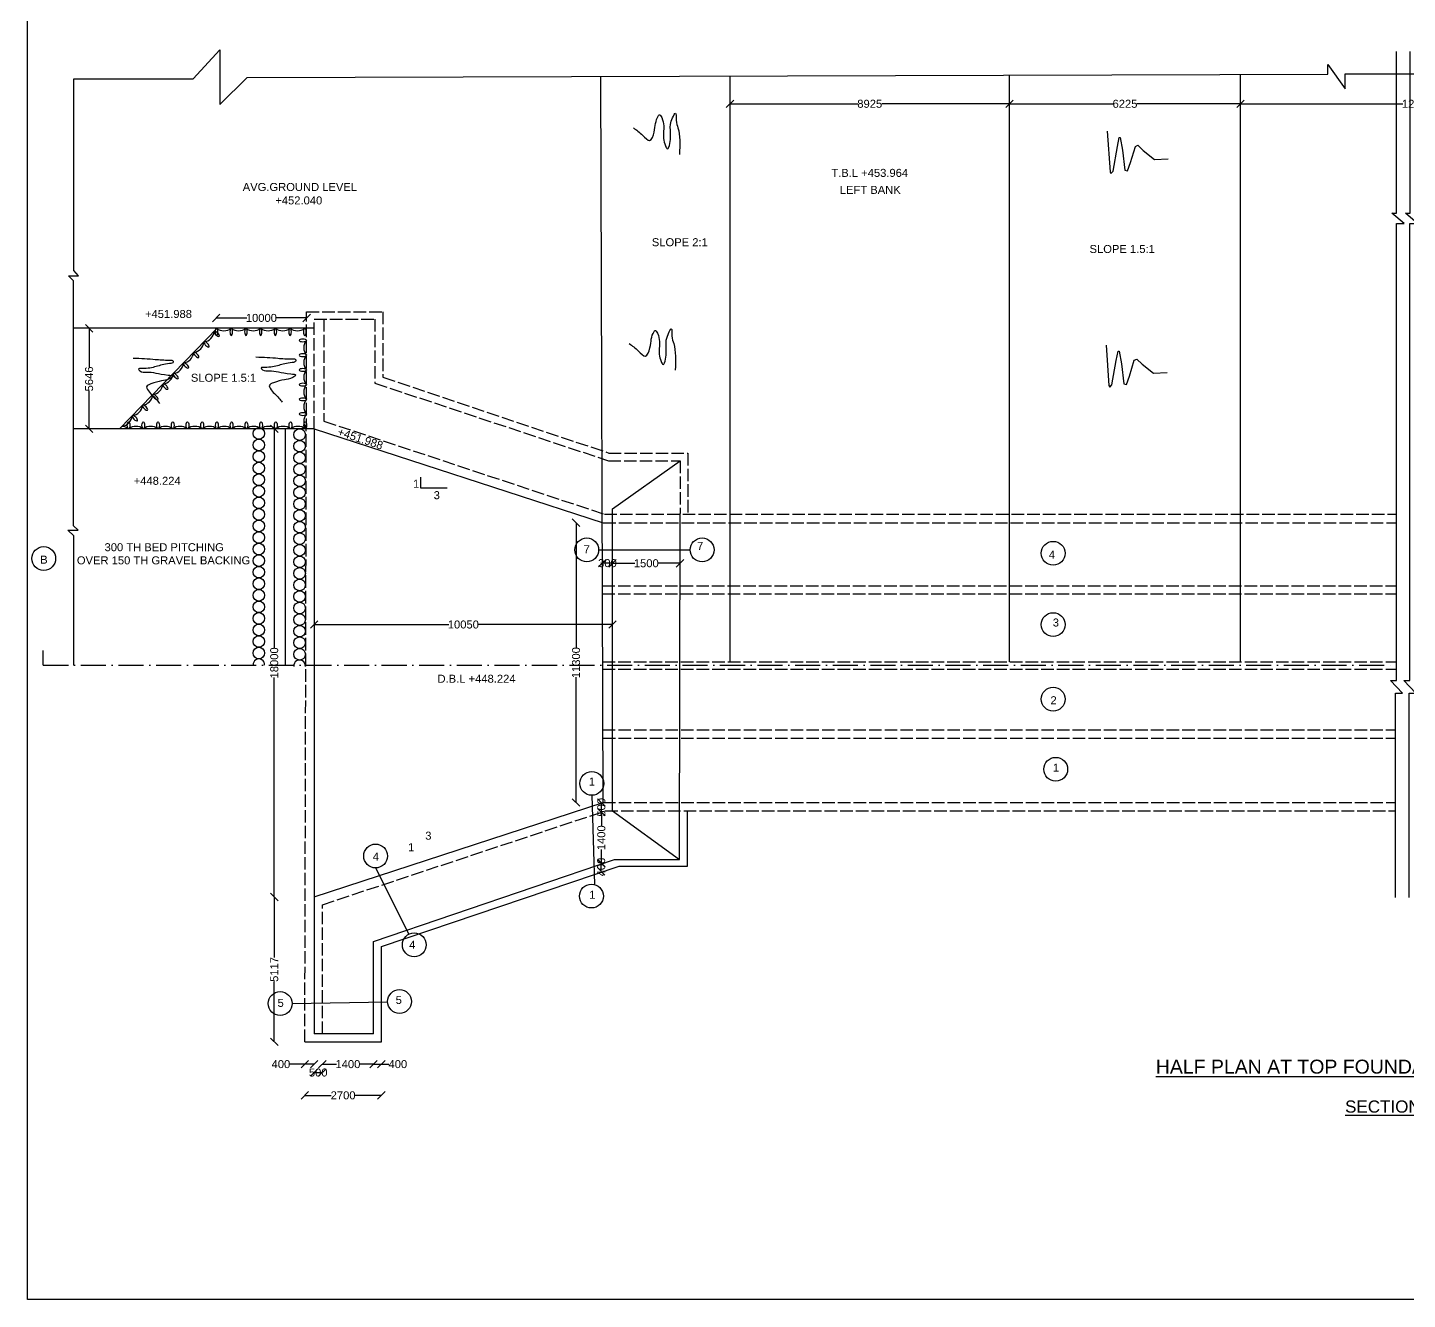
# Model space of a CAD drawing. Header units: millimetres. Extents: x 5124 to 2156454, y 2311 to 45652315.
# Drawn here: x 2051844 to 2091488, y 45588481 to 45625027 of the extents above; entities that cross this region are included whole.
import ezdxf

# ---------------------------------------------------------------- set-up
doc = ezdxf.new("R2010")
doc.units = ezdxf.units.MM
doc.header["$MEASUREMENT"] = 0
doc.linetypes.add('ACAD_ISO02W100', pattern=[15, 12, -3])
doc.linetypes.add('ACAD_ISO10W100', pattern=[18, 12, -3, 0, -3])
doc.layers.add('DRAWING', color=2, linetype='Continuous')
doc.layers.add('TEXT', color=7, linetype='Continuous')
doc.styles.get("Standard").update_dxf_attribs({"font": 'arial.ttf', "height": 230})
doc.dimstyles.get("Standard").update_dxf_attribs({"dimtxt": 230, "dimasz": 215, "dimexe": 0.18, "dimexo": 0.0625, "dimgap": 0.09, "dimtad": 0, "dimdec": 0, "dimzin": 0, "dimdsep": 46, "dimtxsty": 'Standard', "dimblk": 'OBLIQUE', "dimcen": 0.09, "dimse1": 1, "dimse2": 1, "dimadec": 0, "dimazin": 0, "dimtfac": 1, "dimtdec": 0, "dimtofl": 0, "dimtmove": 0, "dimatfit": 3, "dimldrblk": 'OBLIQUE', "dimfxl": 1, "dimtolj": 1, "dimtzin": 0, "dimarcsym": 0})

# ---------------------------------------------------------------- blocks, each defined once
blk = doc.blocks.new('_Oblique')
at = {"color": 0, "linetype": 'ByBlock', "lineweight": -2}
blk.add_line((-0.5, -0.5), (0.5, 0.5), dxfattribs=at)
blk = doc.blocks.new('*D74')
at = {"layer": 'Defpoints', "color": 0, "transparency": 16777216}
for p in [(2072026, 45622836), (2080054, 45622836), (2080054, 45622836)]:
    blk.add_point(p, dxfattribs=at)
at = {"layer": 'TEXT', "color": 0, "lineweight": -2, "transparency": 16777216}
for p, q in [((2072026, 45622836), (2075696, 45622836)), ((2080054, 45622836), (2076385, 45622836))]:
    blk.add_line(p, q, dxfattribs=at)
at = {"layer": 'TEXT', "color": 0, "lineweight": -2, "transparency": 16777216, "xscale": 215, "yscale": 215, "zscale": 215, "rotation": 180}
blk.add_blockref('_Oblique', (2072026, 45622836), dxfattribs=at)
at = {"layer": 'TEXT', "color": 0, "lineweight": -2, "transparency": 16777216, "xscale": 215, "yscale": 215, "zscale": 215}
blk.add_blockref('_Oblique', (2080054, 45622836), dxfattribs=at)
at = {"layer": 'TEXT', "color": 0, "transparency": 16777216, "insert": (2076040, 45622836), "char_height": 230, "attachment_point": 5}
blk.add_mtext('\\A1;8925', dxfattribs=at)
blk = doc.blocks.new('*D75')
at = {"layer": 'Defpoints', "color": 0, "transparency": 16777216}
for p in [(2080054, 45622836), (2086693, 45622836), (2086693, 45622836)]:
    blk.add_point(p, dxfattribs=at)
at = {"layer": 'TEXT', "color": 0, "lineweight": -2, "transparency": 16777216}
for p, q in [((2080054, 45622836), (2083028, 45622836)), ((2086693, 45622836), (2083718, 45622836))]:
    blk.add_line(p, q, dxfattribs=at)
at = {"layer": 'TEXT', "color": 0, "lineweight": -2, "transparency": 16777216, "xscale": 215, "yscale": 215, "zscale": 215, "rotation": 180}
blk.add_blockref('_Oblique', (2080054, 45622836), dxfattribs=at)
at = {"layer": 'TEXT', "color": 0, "lineweight": -2, "transparency": 16777216, "xscale": 215, "yscale": 215, "zscale": 215}
blk.add_blockref('_Oblique', (2086693, 45622836), dxfattribs=at)
at = {"layer": 'TEXT', "color": 0, "transparency": 16777216, "insert": (2083373, 45622836), "char_height": 230, "attachment_point": 5}
blk.add_mtext('\\A1;6225', dxfattribs=at)
blk = doc.blocks.new('*D76')
at = {"layer": 'Defpoints', "color": 0, "transparency": 16777216}
for p in [(2086693, 45622836), (2096862, 45622836), (2096862, 45622836)]:
    blk.add_point(p, dxfattribs=at)
at = {"layer": 'TEXT', "color": 0, "lineweight": -2, "transparency": 16777216}
for p, q in [((2086693, 45622836), (2091356, 45622836)), ((2096862, 45622836), (2092199, 45622836))]:
    blk.add_line(p, q, dxfattribs=at)
at = {"layer": 'TEXT', "color": 0, "lineweight": -2, "transparency": 16777216, "xscale": 215, "yscale": 215, "zscale": 215, "rotation": 180}
blk.add_blockref('_Oblique', (2086693, 45622836), dxfattribs=at)
at = {"layer": 'TEXT', "color": 0, "lineweight": -2, "transparency": 16777216, "xscale": 215, "yscale": 215, "zscale": 215}
blk.add_blockref('_Oblique', (2096862, 45622836), dxfattribs=at)
at = {"layer": 'TEXT', "color": 0, "transparency": 16777216, "insert": (2091777, 45622836), "char_height": 230, "attachment_point": 5}
blk.add_mtext('\\A1;12900', dxfattribs=at)
blk = doc.blocks.new('*D79')
at = {"layer": 'Defpoints', "color": 0, "transparency": 16777216}
for p in [(2053768, 45616386), (2053612, 45613496), (2054020, 45613496)]:
    blk.add_point(p, dxfattribs=at)
at = {"layer": 'TEXT', "color": 0, "lineweight": -2, "transparency": 16777216}
for p, q in [((2053612, 45616386), (2053612, 45615273)), ((2053612, 45613496), (2053612, 45614586))]:
    blk.add_line(p, q, dxfattribs=at)
at = {"layer": 'TEXT', "color": 0, "lineweight": -2, "transparency": 16777216, "xscale": 215, "yscale": 215, "zscale": 215}
for p, rotation in [((2053612, 45616386), 90), ((2053612, 45613496), 270)]:
    blk.add_blockref('_Oblique', p, dxfattribs=dict(at, rotation=rotation))
at = {"layer": 'TEXT', "color": 0, "transparency": 16777216, "insert": (2053612, 45614930), "char_height": 230, "attachment_point": 5, "rotation": 90}
blk.add_mtext('\\A1;5646', dxfattribs=at)
blk = doc.blocks.new('*D80')
at = {"layer": 'Defpoints', "color": 0, "transparency": 16777216}
for p in [(2059860, 45616683), (2057262, 45616383), (2059860, 45616377)]:
    blk.add_point(p, dxfattribs=at)
at = {"layer": 'TEXT', "color": 0, "lineweight": -2, "transparency": 16777216}
for p, q in [((2057262, 45616683), (2058139, 45616683)), ((2059860, 45616683), (2058983, 45616683))]:
    blk.add_line(p, q, dxfattribs=at)
at = {"layer": 'TEXT', "color": 0, "lineweight": -2, "transparency": 16777216, "xscale": 215, "yscale": 215, "zscale": 215, "rotation": 180}
blk.add_blockref('_Oblique', (2057262, 45616683), dxfattribs=at)
at = {"layer": 'TEXT', "color": 0, "lineweight": -2, "transparency": 16777216, "xscale": 215, "yscale": 215, "zscale": 215}
blk.add_blockref('_Oblique', (2059860, 45616683), dxfattribs=at)
at = {"layer": 'TEXT', "color": 0, "transparency": 16777216, "insert": (2058561, 45616683), "char_height": 230, "attachment_point": 5}
blk.add_mtext('\\A1;10000', dxfattribs=at)
blk = doc.blocks.new('*D81')
at = {"layer": 'Defpoints', "color": 0, "transparency": 16777216}
for p in [(2059243, 45613496), (2058931, 45600045), (2060077, 45600045)]:
    blk.add_point(p, dxfattribs=at)
at = {"layer": 'TEXT', "color": 0, "lineweight": -2, "transparency": 16777216}
for p, q in [((2058931, 45613496), (2058931, 45607192)), ((2058931, 45600045), (2058931, 45606349))]:
    blk.add_line(p, q, dxfattribs=at)
at = {"layer": 'TEXT', "color": 0, "lineweight": -2, "transparency": 16777216, "xscale": 215, "yscale": 215, "zscale": 215}
for p, rotation in [((2058931, 45613496), 90), ((2058931, 45600045), 270)]:
    blk.add_blockref('_Oblique', p, dxfattribs=dict(at, rotation=rotation))
at = {"layer": 'TEXT', "color": 0, "transparency": 16777216, "insert": (2058931, 45606771), "char_height": 230, "attachment_point": 5, "rotation": 90}
blk.add_mtext('\\A1;18000', dxfattribs=at)
blk = doc.blocks.new('*D82')
at = {"layer": 'Defpoints', "color": 0, "transparency": 16777216}
for p in [(2060077, 45600045), (2058931, 45595881), (2059810, 45595881)]:
    blk.add_point(p, dxfattribs=at)
at = {"layer": 'TEXT', "color": 0, "lineweight": -2, "transparency": 16777216}
for p, q in [((2058931, 45600045), (2058931, 45598306)), ((2058931, 45595881), (2058931, 45597619))]:
    blk.add_line(p, q, dxfattribs=at)
at = {"layer": 'TEXT', "color": 0, "lineweight": -2, "transparency": 16777216, "xscale": 215, "yscale": 215, "zscale": 215}
for p, rotation in [((2058931, 45600045), 90), ((2058931, 45595881), 270)]:
    blk.add_blockref('_Oblique', p, dxfattribs=dict(at, rotation=rotation))
at = {"layer": 'TEXT', "color": 0, "transparency": 16777216, "insert": (2058931, 45597963), "char_height": 230, "attachment_point": 5, "rotation": 90}
blk.add_mtext('\\A1;5117', dxfattribs=at)
blk = doc.blocks.new('*D83')
at = {"layer": 'Defpoints', "color": 0, "transparency": 16777216}
for p in [(2068384, 45610799), (2067602, 45602757), (2068384, 45602757)]:
    blk.add_point(p, dxfattribs=at)
at = {"layer": 'TEXT', "color": 0, "lineweight": -2, "transparency": 16777216}
for p, q in [((2067602, 45610799), (2067602, 45607200)), ((2067602, 45602757), (2067602, 45606357))]:
    blk.add_line(p, q, dxfattribs=at)
at = {"layer": 'TEXT', "color": 0, "lineweight": -2, "transparency": 16777216, "xscale": 215, "yscale": 215, "zscale": 215}
for p, rotation in [((2067602, 45610799), 90), ((2067602, 45602757), 270)]:
    blk.add_blockref('_Oblique', p, dxfattribs=dict(at, rotation=rotation))
at = {"layer": 'TEXT', "color": 0, "transparency": 16777216, "insert": (2067602, 45606778), "char_height": 230, "attachment_point": 5, "rotation": 90}
blk.add_mtext('\\A1;11300', dxfattribs=at)
blk = doc.blocks.new('*D84')
at = {"layer": 'Defpoints', "color": 0, "transparency": 16777216}
for p in [(2068651, 45609637), (2070589, 45609633), (2070589, 45609633)]:
    blk.add_point(p, dxfattribs=at)
at = {"layer": 'TEXT', "color": 0, "lineweight": -2, "transparency": 16777216}
for p, q in [((2068651, 45609633), (2069288, 45609633)), ((2070589, 45609633), (2069952, 45609633))]:
    blk.add_line(p, q, dxfattribs=at)
at = {"layer": 'TEXT', "color": 0, "lineweight": -2, "transparency": 16777216, "xscale": 215, "yscale": 215, "zscale": 215, "rotation": 180}
blk.add_blockref('_Oblique', (2068651, 45609633), dxfattribs=at)
at = {"layer": 'TEXT', "color": 0, "lineweight": -2, "transparency": 16777216, "xscale": 215, "yscale": 215, "zscale": 215}
blk.add_blockref('_Oblique', (2070589, 45609633), dxfattribs=at)
at = {"layer": 'TEXT', "color": 0, "transparency": 16777216, "insert": (2069620, 45609633), "char_height": 230, "attachment_point": 5}
blk.add_mtext('\\A1;1500', dxfattribs=at)
blk = doc.blocks.new('*D85')
at = {"layer": 'Defpoints', "color": 0, "transparency": 16777216}
for p in [(2068356, 45609637), (2068356, 45609632), (2068651, 45609633)]:
    blk.add_point(p, dxfattribs=at)
at = {"layer": 'TEXT', "color": 0, "lineweight": -2, "transparency": 16777216}
blk.add_line((2068651, 45609637), (2068356, 45609637), dxfattribs=at)
at = {"layer": 'TEXT', "color": 0, "lineweight": -2, "transparency": 16777216, "xscale": 215, "yscale": 215, "zscale": 215, "rotation": 180}
blk.add_blockref('_Oblique', (2068356, 45609637), dxfattribs=at)
at = {"layer": 'TEXT', "color": 0, "lineweight": -2, "transparency": 16777216, "xscale": 215, "yscale": 215, "zscale": 215}
blk.add_blockref('_Oblique', (2068651, 45609637), dxfattribs=at)
at = {"layer": 'TEXT', "color": 0, "transparency": 16777216, "insert": (2068503, 45609637), "char_height": 230, "attachment_point": 5}
blk.add_mtext('\\A1;300', dxfattribs=at)
blk = doc.blocks.new('*D130')
at = {"layer": 'Defpoints', "color": 0, "transparency": 16777216}
for p in [(2068651, 45607873), (2060077, 45607070), (2068651, 45607070)]:
    blk.add_point(p, dxfattribs=at)
at = {"layer": 'TEXT', "color": 0, "lineweight": -2, "transparency": 16777216}
for p, q in [((2060077, 45607873), (2063942, 45607873)), ((2068651, 45607873), (2064786, 45607873))]:
    blk.add_line(p, q, dxfattribs=at)
at = {"layer": 'TEXT', "color": 0, "lineweight": -2, "transparency": 16777216, "xscale": 215, "yscale": 215, "zscale": 215, "rotation": 180}
blk.add_blockref('_Oblique', (2060077, 45607873), dxfattribs=at)
at = {"layer": 'TEXT', "color": 0, "lineweight": -2, "transparency": 16777216, "xscale": 215, "yscale": 215, "zscale": 215}
blk.add_blockref('_Oblique', (2068651, 45607873), dxfattribs=at)
at = {"layer": 'TEXT', "color": 0, "transparency": 16777216, "insert": (2064364, 45607873), "char_height": 230, "attachment_point": 5}
blk.add_mtext('\\A1;10050', dxfattribs=at)
blk = doc.blocks.new('*D131')
at = {"layer": 'Defpoints', "color": 0, "transparency": 16777216}
for p in [(2068325, 45601026), (2068412, 45600783), (2068433, 45601026)]:
    blk.add_point(p, dxfattribs=at)
at = {"layer": 'TEXT', "color": 0, "lineweight": -2, "transparency": 16777216}
blk.add_line((2068325, 45600783), (2068325, 45601026), dxfattribs=at)
at = {"layer": 'TEXT', "color": 0, "lineweight": -2, "transparency": 16777216, "xscale": 215, "yscale": 215, "zscale": 215}
for p, rotation in [((2068325, 45601026), 90), ((2068325, 45600783), 270)]:
    blk.add_blockref('_Oblique', p, dxfattribs=dict(at, rotation=rotation))
at = {"layer": 'TEXT', "color": 0, "transparency": 16777216, "insert": (2068325, 45600905), "char_height": 230, "attachment_point": 5, "rotation": 90}
blk.add_mtext('\\A1;400', dxfattribs=at)
blk = doc.blocks.new('*D132')
at = {"layer": 'Defpoints', "color": 0, "transparency": 16777216}
for p in [(2068329, 45602484), (2068342, 45602484), (2068376, 45601007)]:
    blk.add_point(p, dxfattribs=at)
at = {"layer": 'TEXT', "color": 0, "lineweight": -2, "transparency": 16777216}
for p, q in [((2068329, 45602484), (2068329, 45602078)), ((2068329, 45601007), (2068329, 45601413))]:
    blk.add_line(p, q, dxfattribs=at)
at = {"layer": 'TEXT', "color": 0, "lineweight": -2, "transparency": 16777216, "xscale": 215, "yscale": 215, "zscale": 215}
for p, rotation in [((2068329, 45602484), 90), ((2068329, 45601007), 270)]:
    blk.add_blockref('_Oblique', p, dxfattribs=dict(at, rotation=rotation))
at = {"layer": 'TEXT', "color": 0, "transparency": 16777216, "insert": (2068329, 45601746), "char_height": 230, "attachment_point": 5, "rotation": 90}
blk.add_mtext('\\A1;1400', dxfattribs=at)
blk = doc.blocks.new('*D133')
at = {"layer": 'Defpoints', "color": 0, "transparency": 16777216}
for p in [(2068329, 45602757), (2068342, 45602757), (2068342, 45602484)]:
    blk.add_point(p, dxfattribs=at)
at = {"layer": 'TEXT', "color": 0, "lineweight": -2, "transparency": 16777216}
blk.add_line((2068329, 45602484), (2068329, 45602757), dxfattribs=at)
at = {"layer": 'TEXT', "color": 0, "lineweight": -2, "transparency": 16777216, "xscale": 215, "yscale": 215, "zscale": 215}
for p, rotation in [((2068329, 45602757), 90), ((2068329, 45602484), 270)]:
    blk.add_blockref('_Oblique', p, dxfattribs=dict(at, rotation=rotation))
at = {"layer": 'TEXT', "color": 0, "transparency": 16777216, "insert": (2068329, 45602621), "char_height": 230, "attachment_point": 5, "rotation": 90}
blk.add_mtext('\\A1;500', dxfattribs=at)
blk = doc.blocks.new('*D139')
at = {"layer": 'Defpoints', "color": 0, "transparency": 16777216}
for p in [(2059810, 45596116), (2060077, 45596111), (2060077, 45595241)]:
    blk.add_point(p, dxfattribs=at)
at = {"layer": 'TEXT', "color": 0, "lineweight": -2, "transparency": 16777216}
for p, q in [((2059810, 45595241), (2059380, 45595241)), ((2060077, 45595241), (2059810, 45595241))]:
    blk.add_line(p, q, dxfattribs=at)
at = {"layer": 'TEXT', "color": 0, "lineweight": -2, "transparency": 16777216, "xscale": 215, "yscale": 215, "zscale": 215, "rotation": 180}
blk.add_blockref('_Oblique', (2059810, 45595241), dxfattribs=at)
at = {"layer": 'TEXT', "color": 0, "lineweight": -2, "transparency": 16777216, "xscale": 215, "yscale": 215, "zscale": 215}
blk.add_blockref('_Oblique', (2060077, 45595241), dxfattribs=at)
at = {"layer": 'TEXT', "color": 0, "transparency": 16777216, "insert": (2059122, 45595241), "char_height": 230, "attachment_point": 5}
blk.add_mtext('\\A1;400', dxfattribs=at)
blk = doc.blocks.new('*D140')
at = {"layer": 'Defpoints', "color": 0, "transparency": 16777216}
for p in [(2060076, 45596111), (2060312, 45596111), (2060312, 45594999)]:
    blk.add_point(p, dxfattribs=at)
at = {"layer": 'TEXT', "color": 0, "lineweight": -2, "transparency": 16777216}
blk.add_line((2060076, 45594999), (2060312, 45594999), dxfattribs=at)
at = {"layer": 'TEXT', "color": 0, "lineweight": -2, "transparency": 16777216, "xscale": 215, "yscale": 215, "zscale": 215, "rotation": 180}
blk.add_blockref('_Oblique', (2060076, 45594999), dxfattribs=at)
at = {"layer": 'TEXT', "color": 0, "lineweight": -2, "transparency": 16777216, "xscale": 215, "yscale": 215, "zscale": 215}
blk.add_blockref('_Oblique', (2060312, 45594999), dxfattribs=at)
at = {"layer": 'TEXT', "color": 0, "transparency": 16777216, "insert": (2060194, 45594999), "char_height": 230, "attachment_point": 5}
blk.add_mtext('\\A1;500', dxfattribs=at)
blk = doc.blocks.new('*D141')
at = {"layer": 'Defpoints', "color": 0, "transparency": 16777216}
for p in [(2060312, 45596111), (2061782, 45596111), (2061782, 45595241)]:
    blk.add_point(p, dxfattribs=at)
at = {"layer": 'TEXT', "color": 0, "lineweight": -2, "transparency": 16777216}
for p, q in [((2060312, 45595241), (2060715, 45595241)), ((2061782, 45595241), (2061379, 45595241))]:
    blk.add_line(p, q, dxfattribs=at)
at = {"layer": 'TEXT', "color": 0, "lineweight": -2, "transparency": 16777216, "xscale": 215, "yscale": 215, "zscale": 215, "rotation": 180}
blk.add_blockref('_Oblique', (2060312, 45595241), dxfattribs=at)
at = {"layer": 'TEXT', "color": 0, "lineweight": -2, "transparency": 16777216, "xscale": 215, "yscale": 215, "zscale": 215}
blk.add_blockref('_Oblique', (2061782, 45595241), dxfattribs=at)
at = {"layer": 'TEXT', "color": 0, "transparency": 16777216, "insert": (2061047, 45595241), "char_height": 230, "attachment_point": 5}
blk.add_mtext('\\A1;1400', dxfattribs=at)
blk = doc.blocks.new('*D142')
at = {"layer": 'Defpoints', "color": 0, "transparency": 16777216}
for p in [(2061782, 45596111), (2062008, 45596111), (2062008, 45595241)]:
    blk.add_point(p, dxfattribs=at)
at = {"layer": 'TEXT', "color": 0, "lineweight": -2, "transparency": 16777216}
for p, q in [((2061782, 45595241), (2062008, 45595241)), ((2062008, 45595241), (2062223, 45595241))]:
    blk.add_line(p, q, dxfattribs=at)
at = {"layer": 'TEXT', "color": 0, "lineweight": -2, "transparency": 16777216, "xscale": 215, "yscale": 215, "zscale": 215, "rotation": 180}
blk.add_blockref('_Oblique', (2061782, 45595241), dxfattribs=at)
at = {"layer": 'TEXT', "color": 0, "lineweight": -2, "transparency": 16777216, "xscale": 215, "yscale": 215, "zscale": 215}
blk.add_blockref('_Oblique', (2062008, 45595241), dxfattribs=at)
at = {"layer": 'TEXT', "color": 0, "transparency": 16777216, "insert": (2062482, 45595241), "char_height": 230, "attachment_point": 5}
blk.add_mtext('\\A1;400', dxfattribs=at)
blk = doc.blocks.new('*D143')
at = {"layer": 'Defpoints', "color": 0, "transparency": 16777216}
for p in [(2059810, 45595881), (2062008, 45595881), (2062008, 45594344)]:
    blk.add_point(p, dxfattribs=at)
at = {"layer": 'TEXT', "color": 0, "lineweight": -2, "transparency": 16777216}
for p, q in [((2059810, 45594344), (2060564, 45594344)), ((2062008, 45594344), (2061254, 45594344))]:
    blk.add_line(p, q, dxfattribs=at)
at = {"layer": 'TEXT', "color": 0, "lineweight": -2, "transparency": 16777216, "xscale": 215, "yscale": 215, "zscale": 215, "rotation": 180}
blk.add_blockref('_Oblique', (2059810, 45594344), dxfattribs=at)
at = {"layer": 'TEXT', "color": 0, "lineweight": -2, "transparency": 16777216, "xscale": 215, "yscale": 215, "zscale": 215}
blk.add_blockref('_Oblique', (2062008, 45594344), dxfattribs=at)
at = {"layer": 'TEXT', "color": 0, "transparency": 16777216, "insert": (2060909, 45594344), "char_height": 230, "attachment_point": 5}
blk.add_mtext('\\A1;2700', dxfattribs=at)

msp = doc.modelspace()

# ---------------------------------------------------------------- linework, layer by layer
at = {"layer": 'DRAWING', "color": 0}
msp.add_lwpolyline([(2051844.1, 45652314.9), (2156276.1, 45652314.9), (2156276.1, 45588481), (2051844.1, 45588481)], close=True, dxfattribs=at)
for points in [[(2053170.2, 45606706), (2053170.2, 45610424.6), (2052997.5, 45610586.4), (2053298.9, 45610586.4), (2053161.4, 45610708.7), (2053161.4, 45617754.2), (2053015.5, 45617895.9), (2053304.6, 45617895.9), (2053173.4, 45618045.7), (2053173.4, 45623554.8), (2056601.6, 45623554.8), (2057365.6, 45624388.2), (2057365.6, 45622818.3), (2058156.4, 45623594.8), (2089202.7, 45623688), (2089202.7, 45623961.5), (2089701.1, 45623269.1), (2089701.1, 45623698.8), (2094594.3, 45623698.8)], [(2091149.5, 45600027.8), (2091149.5, 45605898.7), (2091344.6, 45605898.7), (2090997.2, 45606267.5), (2091170.9, 45606267.5), (2091170.9, 45619394), (2091392.3, 45619394), (2091044, 45619697.9), (2091176.3, 45619697.9), (2091176.3, 45624342.1)], [(2091537.9, 45600027.8), (2091537.9, 45605898.7), (2091733.1, 45605898.7), (2091385.7, 45606267.5), (2091559.4, 45606267.5), (2091559.4, 45619394), (2091780.7, 45619394), (2091432.5, 45619697.9), (2091564.7, 45619697.9), (2091564.7, 45624342.1)], [(2060077.4, 45600045.2), (2068376.3, 45602757.3), (2068313.7, 45623625.3)], [(2072025.9, 45606799.8), (2072025.9, 45623636.4)], [(2080054.3, 45606799.8), (2080054.3, 45623660.5)], [(2086692.6, 45606799.8), (2086692.6, 45623680.4)], [(2060077.4, 45616386.5), (2053161.4, 45616386.5)], [(2057293.3, 45616386.5), (2054487.1, 45613496.1)], [(2060077.4, 45613496.1), (2053161.4, 45613496.1)], [(2059243.2, 45613496.1), (2059243.2, 45606706)], [(2060077.4, 45613496.1), (2068384.1, 45610799.1)], [(2060077.4, 45613496.1), (2060077.4, 45606706)], [(2068650.9, 45611201.6), (2070592.3, 45612579.2)], [(2061781.9, 45596111.2), (2061781.9, 45598765.9), (2068705.5, 45601118.9), (2070570.4, 45601118.9), (2070592.3, 45611068.5)], [(2068650.9, 45602518.2), (2068650.9, 45611201.6)], [(2052294.8, 45606706), (2052294.8, 45607130.2)], [(2060077.4, 45606706), (2060077.4, 45596111.2)], [(2059809.7, 45595880.7), (2062008.3, 45595880.7), (2062008.3, 45598620.1), (2068843.6, 45600928.9), (2070802.3, 45600928.9), (2070802.3, 45602518.2)], [(2068650.9, 45602518.2), (2070570.4, 45601118.9)], [(2061781.9, 45596111.2), (2060077.4, 45596111.2)]]:
    msp.add_lwpolyline(points, dxfattribs=at)
at = {"layer": 'DRAWING', "color": 0, "linetype": 'ACAD_ISO02W100', "ltscale": 30}
for points in [[(2059809.7, 45595880.7), (2059860.7, 45616863.2), (2062054.8, 45616863.2), (2062054.8, 45614982.5), (2068540.8, 45612802.2), (2070810.9, 45612802.2), (2070810.9, 45611042.6)], [(2060077.4, 45613496.1), (2060077.4, 45616649), (2061823.6, 45616649), (2061823.6, 45614809), (2068532.2, 45612579.2), (2070592.3, 45612579.2), (2070592.3, 45611068.5)], [(2060354.7, 45616649), (2060354.7, 45613718.7), (2068417.3, 45611042.6), (2091170.9, 45611042.6)], [(2068384.1, 45610799.1), (2091170.9, 45610799.1)], [(2068357.7, 45608982.5), (2091170.9, 45608982.5)], [(2068358.3, 45608758.9), (2091170.9, 45608758.9)], [(2068364.2, 45606799.8), (2091170.9, 45606799.8)], [(2068364.8, 45606593.8), (2091170.9, 45606593.8)], [(2068370.1, 45604844.7), (2091149.5, 45604844.7)], [(2068370.8, 45604603.5), (2091149.5, 45604603.5)], [(2068376.3, 45602757.3), (2091149.5, 45602757.3)], [(2060312.3, 45596111.2), (2060312.3, 45599820.3), (2068443.9, 45602518.2), (2091149.5, 45602518.2)]]:
    msp.add_lwpolyline(points, dxfattribs=at)
at = {"layer": 'DRAWING', "color": 0, "linetype": 'ACAD_ISO10W100', "ltscale": 60}
msp.add_lwpolyline([(2052294.8, 45606706), (2091170.9, 45606706)], dxfattribs=at)
at = {"layer": 'DRAWING', "color": 0}
for centre in [(2058488.7, 45613364.7), (2059659.3, 45613330), (2058488.7, 45613032.6), (2059659.3, 45612997.8), (2058488.7, 45612700.4), (2059659.3, 45612665.7), (2058488.7, 45612368.2), (2058488.7, 45612036), (2059659.3, 45612333.5), (2058488.7, 45611703.9), (2059659.3, 45612001.3), (2059659.3, 45611669.1), (2058488.7, 45611371.7), (2059659.3, 45611337), (2058488.7, 45611039.5), (2059659.3, 45611004.8), (2058488.7, 45610707.3), (2059659.3, 45610672.6), (2058488.7, 45610375.2), (2059659.3, 45610340.4), (2058488.7, 45610043), (2058488.7, 45609710.8), (2059659.3, 45610008.3), (2059659.3, 45609676.1), (2058488.7, 45609378.6), (2059659.3, 45609343.9), (2058488.7, 45609046.5), (2059659.3, 45609011.7), (2058488.7, 45608714.3), (2059659.3, 45608679.6), (2058488.7, 45608382.1), (2059659.3, 45608347.4), (2058488.7, 45608049.9), (2058488.7, 45607717.8), (2059659.3, 45608015.2), (2059659.3, 45607683), (2058488.7, 45607385.6), (2059659.3, 45607350.9), (2058488.7, 45607053.4), (2059659.3, 45607018.7)]:
    msp.add_circle(centre, 166.1, dxfattribs=at)
for centre, radius, start, end in [((2056864.8, 45616335.5), 344.3, 277.8792, 353.67965), ((2057482.9, 45616658.1), 344.3, 232.09977, 307.90023), ((2057905.9, 45616658.1), 344.3, 232.09977, 307.90023), ((2058328.9, 45616658.1), 344.3, 232.09977, 307.90023), ((2058751.8, 45616658.1), 344.3, 232.09977, 307.90023), ((2059174.8, 45616658.1), 344.3, 232.09977, 307.90023), ((2059597.8, 45616658.1), 344.3, 232.09977, 307.90023), ((2056570.2, 45616032.1), 344.3, 277.8792, 353.67965), ((2060125.2, 45615825.3), 344.3, 142.09977, 217.90023), ((2055980, 45615425.6), 344.3, 277.8792, 353.67965), ((2056275.1, 45615728.8), 344.3, 277.8792, 353.67965), ((2060125.2, 45615402.3), 344.3, 142.09977, 217.90023), ((2055684.9, 45615122.4), 344.3, 277.8792, 353.67965), ((2060125.2, 45614979.3), 344.3, 142.09977, 217.90023), ((2055389.8, 45614819.1), 344.3, 277.8792, 353.67965), ((2060125.2, 45614556.3), 344.3, 142.09977, 217.90023), ((2054804.5, 45614213.3), 344.3, 277.8792, 353.67965), ((2055098.8, 45614516.5), 344.3, 277.8792, 353.67965), ((2060125.2, 45614133.4), 344.3, 142.09977, 217.90023), ((2054510.2, 45613910.2), 344.3, 277.8792, 353.67965), ((2060125.2, 45613710.4), 344.3, 142.09977, 217.90023), ((2054534.2, 45613224.4), 344.3, 52.09977, 86.22209), ((2054957.2, 45613224.4), 344.3, 52.09977, 127.90023), ((2055380.2, 45613224.4), 344.3, 52.09977, 127.90023), ((2055803.1, 45613224.4), 344.3, 52.09977, 127.90023), ((2056226.1, 45613224.4), 344.3, 52.09977, 127.90023), ((2056649.1, 45613224.4), 344.3, 52.09977, 127.90023), ((2057072.1, 45613224.4), 344.3, 52.09977, 127.90023), ((2057495.1, 45613224.4), 344.3, 52.09977, 127.90023), ((2057918.1, 45613224.4), 344.3, 52.09977, 127.90023), ((2058341, 45613224.4), 344.3, 52.09977, 127.90023), ((2058764, 45613224.4), 344.3, 52.09977, 127.90023), ((2059187, 45613224.4), 344.3, 52.09977, 127.90023), ((2059610, 45613224.4), 344.3, 52.09977, 127.90023), ((2058488.7, 45606721.2), 166.1, 354.74312, 185.25688), ((2059659.3, 45606686.5), 166.1, 354.74312, 185.25688)]:
    msp.add_arc(centre, radius, start, end, dxfattribs=at)
at = {"layer": 'DRAWING', "color": 0, "extrusion": (0, 0, -1)}
for centre, major_axis in [((2057279.9, 45616226.7), (-72.9, 70.9)), ((2057271.4, 45616284.8), (0, 101.7)), ((2057694.4, 45616284.8), (0, 101.7)), ((2058117.4, 45616284.8), (0, 101.7)), ((2058540.3, 45616284.8), (0, 101.7)), ((2058963.3, 45616284.8), (0, 101.7)), ((2059386.3, 45616284.8), (0, 101.7)), ((2059809.3, 45616284.8), (0, 101.7)), ((2056985.3, 45615923.3), (-72.9, 70.9)), ((2059751.9, 45616036.8), (101.7, 0)), ((2056395.1, 45615316.8), (-72.9, 70.9)), ((2056690.2, 45615620), (-72.9, 70.9)), ((2059751.9, 45615613.8), (101.7, 0)), ((2056100, 45615013.5), (-72.9, 70.9)), ((2059751.9, 45615190.8), (101.7, 0)), ((2055804.9, 45614710.3), (-72.9, 70.9)), ((2059751.9, 45614767.8), (101.7, 0)), ((2055219.5, 45614104.5), (-72.9, 70.9)), ((2055513.8, 45614407.7), (-72.9, 70.9)), ((2059751.9, 45614344.9), (101.7, 0)), ((2054925.2, 45613801.4), (-72.9, 70.9)), ((2059751.9, 45613921.9), (101.7, 0))]:
    msp.add_ellipse(centre, major_axis=major_axis, ratio=0.3730248, dxfattribs=at)
at = {"layer": 'DRAWING', "color": 0}
for centre in [(2054745.7, 45613597.8), (2055168.7, 45613597.8), (2055591.6, 45613597.8), (2056014.6, 45613597.8), (2056437.6, 45613597.8), (2056860.6, 45613597.8), (2057283.6, 45613597.8), (2057706.6, 45613597.8), (2058129.5, 45613597.8), (2058552.5, 45613597.8), (2058975.5, 45613597.8), (2059398.5, 45613597.8), (2059821.5, 45613597.8)]:
    msp.add_ellipse(centre, major_axis=(0, -101.7), ratio=0.3730248, dxfattribs=at)
at = {"layer": 'TEXT', "color": 0}
for points in [[(2082865.1, 45622046.1), (2082943.8, 45620879.5), (2082970.3, 45620837.8), (2083030.8, 45620899.5), (2083155.7, 45621606.8), (2083205.5, 45621871.9), (2083235.6, 45621865.9), (2083304.9, 45621502.9), (2083368.3, 45620928.1), (2083445.2, 45620908.5), (2083532.7, 45621148.1), (2083671.7, 45621607.2), (2083744.1, 45621643.3), (2083896.4, 45621497.2), (2084223.9, 45621237.6), (2084614.4, 45621258.7)], [(2082833.5, 45615904.4), (2082912.2, 45614737.8), (2082938.7, 45614696.1), (2082999.1, 45614757.7), (2083124.1, 45615465.1), (2083173.8, 45615730.2), (2083204, 45615724.2), (2083273.3, 45615361.1), (2083336.7, 45614786.4), (2083413.6, 45614766.8), (2083501.1, 45615006.3), (2083640.1, 45615465.5), (2083712.5, 45615501.6), (2083864.8, 45615355.5), (2084192.3, 45615095.9), (2084582.8, 45615117)], [(2063131.9, 45612105.4), (2063131.9, 45611800.5), (2063900.3, 45611800.5)], [(2068251.3, 45610017.7), (2070880.6, 45610017.7)], [(2068053.4, 45602966.6), (2068127.9, 45600402.5)], [(2061842.5, 45600879.8), (2062799.4, 45598975.4)], [(2059444, 45596981.5), (2062188.3, 45597035.1)]]:
    msp.add_lwpolyline(points, dxfattribs=at)
for centre in [(2067908.8, 45610017.7), (2071223.1, 45610017.7), (2081310.2, 45609920.5), (2052306.6, 45609769.4), (2081310.2, 45607870.3), (2081310.2, 45605729.4), (2081382.3, 45603713.5), (2068053.4, 45603309.2), (2061842.5, 45601222.3), (2068043.3, 45600070.6), (2062953.2, 45598669.4), (2059101.5, 45596981.5), (2062530.8, 45597041.8)]:
    msp.add_circle(centre, 342.5, dxfattribs=at)
for points in [[(2069252.4, 45622144.8), (2069517.7, 45621929.3), (2069716.1, 45621782.8), (2069845.5, 45622022), (2069970.6, 45622496), (2069992.2, 45622521.9), (2070063.4, 45622440), (2070115.2, 45622017.7), (2070169.1, 45621629.8), (2070227.3, 45621543.6), (2070296.3, 45621696.6), (2070376.1, 45622435.7), (2070460.6, 45622568.2), (2070480, 45622365.6), (2070529.7, 45622148.7), (2070575, 45621383.8)], [(2069129.7, 45615946.2), (2069395, 45615730.7), (2069593.4, 45615584.2), (2069722.8, 45615823.4), (2069847.9, 45616297.4), (2069869.5, 45616323.2), (2069940.6, 45616241.4), (2069992.4, 45615819), (2070046.3, 45615431.2), (2070104.5, 45615345), (2070173.6, 45615498), (2070253.4, 45616237.1), (2070337.9, 45616369.5), (2070357.2, 45616167), (2070406.9, 45615950.1), (2070452.2, 45615185.1)], [(2054876.9, 45615531.6), (2055512.8, 45615493.2), (2055927.6, 45615472.8), (2056026.1, 45615445.1), (2056029.7, 45615416.3), (2055919.1, 45615369.5), (2055538.1, 45615286.6), (2055120.9, 45615229), (2055030.8, 45615214.6), (2055071.6, 45615161.2), (2055251.9, 45615128.8), (2055878.2, 45615043.5), (2056022.5, 45615009.9), (2055935.9, 45614942.6), (2055695.5, 45614874.2), (2055384.1, 45614787), (2055262.7, 45614701.7), (2055286.7, 45614628.5), (2055540.5, 45614349.1), (2055631.8, 45614229)], [(2058402.2, 45615564.8), (2059038.2, 45615526.4), (2059452.9, 45615505.9), (2059551.5, 45615478.3), (2059555.1, 45615449.5), (2059444.5, 45615402.7), (2059063.4, 45615319.8), (2058646.2, 45615262.1), (2058556.1, 45615247.7), (2058596.9, 45615194.4), (2058777.3, 45615162), (2059403.6, 45615076.7), (2059547.9, 45615043.1), (2059461.3, 45614975.8), (2059220.9, 45614907.3), (2058909.5, 45614820.2), (2058788.1, 45614734.9), (2058812.1, 45614661.7), (2059065.8, 45614382.3), (2059157.2, 45614262.2)]]:
    msp.add_spline(points, degree=3, dxfattribs=at)

# ---------------------------------------------------------------- texts
for s, height, p in [('T.B.L +453.964', 230, (2074936.6, 45620736.5)), ('AVG.GROUND LEVEL', 230, (2058025.1, 45620331.5)), ('+452.040', 230, (2058961.2, 45619945.8)), ('LEFT BANK ', 230, (2075180.4, 45620249.4)), ('SLOPE 2:1', 230, (2069779.5, 45618744.2)), ('SLOPE 1.5:1', 230, (2082355.4, 45618550)), ('+451.988', 230, (2055217.3, 45616683.1)), ('SLOPE 1.5:1', 230, (2056535.9, 45614849.8)), ('+448.224', 230, (2054892.9, 45611888.5)), ('1', 230, (2062918.1, 45611804.5)), ('3', 230, (2063511.3, 45611475.4)), ('300 TH BED PITCHING ', 230, (2054055.1, 45609980.2)), ('7', 230, (2071080, 45610018.2)), ('B', 230, (2052205.8, 45609622.8)), ('OVER 150 TH GRAVEL BACKING ', 230, (2053259.6, 45609603)), ('7', 230, (2067817.7, 45609920.5)), ('4', 230, (2081185.4, 45609767.7)), ('3', 230, (2081298.4, 45607816.9)), ('D.B.L +448.224', 230, (2063621.4, 45606201)), ('2', 230, (2081232.7, 45605583)), ('1', 230, (2081304.3, 45603647.3)), ('1', 230, (2067967, 45603245.1)), ('3', 230, (2063268.9, 45601691.6)), ('1', 230, (2062775.1, 45601360.5)), ('4', 230, (2061763.8, 45601092.4)), ('1', 230, (2067978.9, 45599992.7)), ('4', 230, (2062808.5, 45598559.4)), ('5', 230, (2062419.1, 45596970.6)), ('5', 230, (2059025.1, 45596886.9)), ('%%UHALF PLAN AT TOP FOUNDATION AND HALF PLAN AT TOP ', 400, (2084259.4, 45594969.7)), ('%%USECTION A-B ', 350, (2089696.4, 45593847.3))]:
    msp.add_text(s, height=height, dxfattribs=at).set_placement(p)
msp.add_text('+451.988', height=230, rotation=341.78934, dxfattribs=at).set_placement((2060729.2, 45613317.8))

# ---------------------------------------------------------------- dimensions: what is measured, and where the dimension line sits
for base, p1, p2, text, picture, middle in [((2080054.3, 45622835.6), (2072025.9, 45622835.6), (2080054.3, 45622835.6), '8925', '*D74', (2076040.1, 45622835.6)), ((2086692.6, 45622835.6), (2080054.3, 45622835.6), (2086692.6, 45622835.6), '6225', '*D75', (2083373.4, 45622835.6)), ((2096861.8, 45622835.6), (2086692.6, 45622835.6), (2096861.8, 45622835.6), '12900', '*D76', (2091777.2, 45622835.6)), ((2059859.5, 45616683.1), (2057262.3, 45616383.5), (2059859.5, 45616377.2), '10000', '*D80', (2058560.9, 45616683.1)), ((2070589.2, 45609632.7), (2068650.9, 45609637), (2070589.2, 45609632.7), '1500', '*D84', (2069620, 45609632.7)), ((2068650.9, 45607873.5), (2060077.4, 45607070), (2068650.9, 45607070), '10050', '*D130', (2064364.1, 45607873.5))]:
    dim = msp.add_linear_dim(base=base, p1=p1, p2=p2, text=text, dimstyle='Standard', dxfattribs=at)
    dim.commit()
    dim.dimension.update_dxf_attribs({"geometry": picture, "text_midpoint": middle})
for base, p1, p2, text, picture, middle in [((2053612.2, 45613496.1), (2053768.4, 45616386.5), (2054020.4, 45613496.1), '5646', '*D79', (2053612.2, 45614929.7)), ((2068329.1, 45602757.3), (2068341.9, 45602484.3), (2068341.9, 45602757.3), '500', '*D133', (2068329.1, 45602620.8)), ((2068324.5, 45601026.3), (2068411.6, 45600783), (2068433.2, 45601026.3), '400', '*D131', (2068324.5, 45600904.7))]:
    dim = msp.add_linear_dim(base=base, p1=p1, p2=p2, angle=90, text=text, dimstyle='Standard', dxfattribs=at)
    dim.commit()
    dim.dimension.update_dxf_attribs({"geometry": picture, "text_midpoint": middle, "dimtype": 160})
for base, p1, p2, text, picture, middle in [((2058931.4, 45600045.2), (2059243.2, 45613496.1), (2060077.4, 45600045.2), '18000', '*D81', (2058931.4, 45606770.7)), ((2067601.6, 45602757.3), (2068384.1, 45610799.1), (2068384.1, 45602757.3), '11300', '*D83', (2067601.6, 45606778.2)), ((2068329.1, 45602484.3), (2068376.4, 45601007), (2068341.9, 45602484.3), '1400', '*D132', (2068329.1, 45601745.7)), ((2058931.4, 45595880.7), (2060077.4, 45600045.2), (2059809.7, 45595880.7), '5117', '*D82', (2058931.4, 45597963))]:
    dim = msp.add_linear_dim(base=base, p1=p1, p2=p2, angle=90, text=text, dimstyle='Standard', dxfattribs=at)
    dim.commit()
    dim.dimension.update_dxf_attribs({"geometry": picture, "text_midpoint": middle})
dim = msp.add_linear_dim(base=(2068355.7, 45609637), p1=(2068650.9, 45609632.7), p2=(2068355.7, 45609631.9), text='300', dimstyle='Standard', dxfattribs=at)
dim.commit()
dim.dimension.update_dxf_attribs({"geometry": '*D85', "text_midpoint": (2068503.3, 45609637), "dimtype": 160})
at = {"layer": 'TEXT'}
for base, p1, p2, text, picture, middle in [((2060077.4, 45595240.7), (2059810.2, 45596115.5), (2060077.4, 45596111.2), '400', '*D139', (2059121.8, 45595240.7)), ((2060312.3, 45594999), (2060076.2, 45596111.2), (2060312.3, 45596111.2), '500', '*D140', (2060194.2, 45594999))]:
    dim = msp.add_linear_dim(base=base, p1=p1, p2=p2, text=text, dimstyle='Standard', dxfattribs=at)
    dim.commit()
    dim.dimension.update_dxf_attribs({"geometry": picture, "text_midpoint": middle, "dimtype": 160})
for base, p1, p2, text, picture, middle in [((2061781.9, 45595240.7), (2060312.3, 45596111.2), (2061781.9, 45596111.2), '1400', '*D141', (2061047.1, 45595240.7)), ((2062008.3, 45595240.7), (2061781.9, 45596111.2), (2062008.3, 45596111.2), '400', '*D142', (2062481.7, 45595240.7)), ((2062008.3, 45594344.3), (2059809.7, 45595880.7), (2062008.3, 45595880.7), '2700', '*D143', (2060909, 45594344.3))]:
    dim = msp.add_linear_dim(base=base, p1=p1, p2=p2, text=text, dimstyle='Standard', dxfattribs=at)
    dim.commit()
    dim.dimension.update_dxf_attribs({"geometry": picture, "text_midpoint": middle})

doc.saveas('drawing.dxf')
